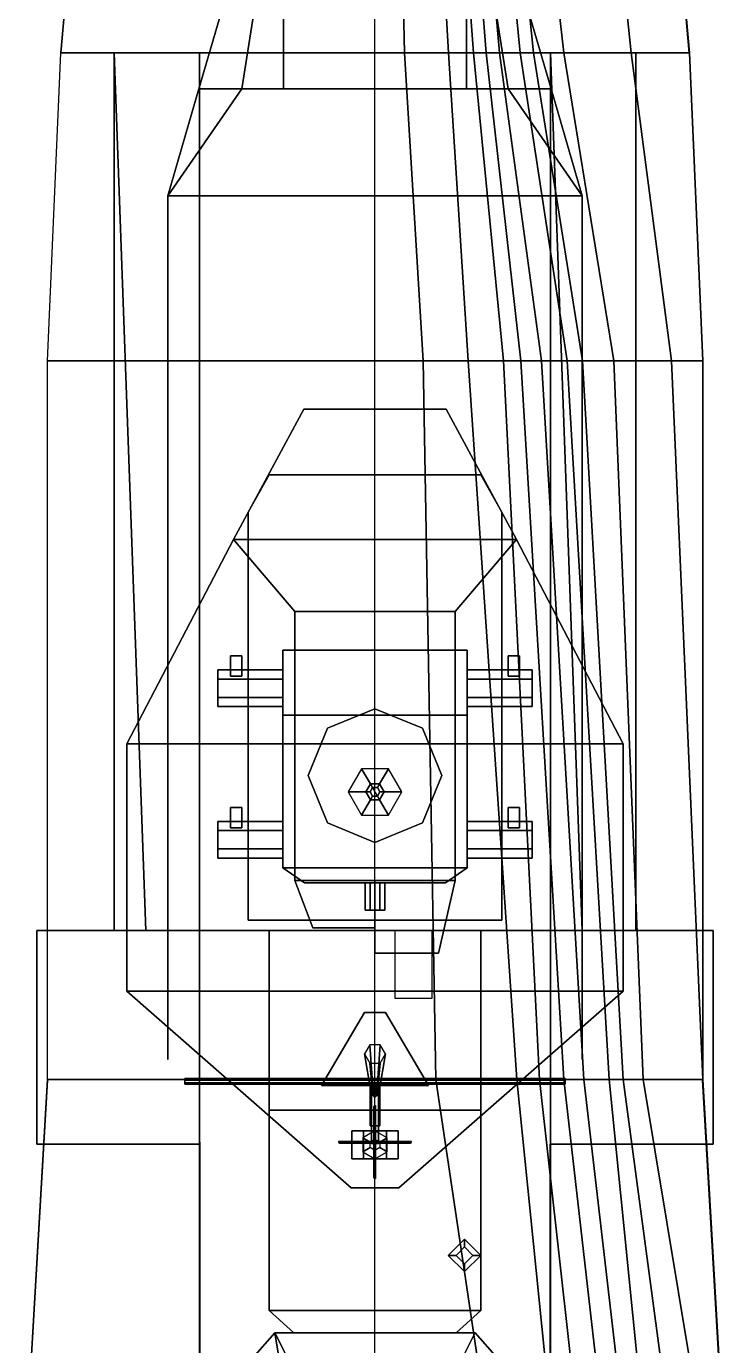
# Model space of a CAD drawing. Extents: x -5.3 to 5.3, y -4.4 to 56.6.
# Drawn here: x -4.95 to 4.95, y 16.8 to 35.52 of the extents above; entities that cross this region are included whole.
import ezdxf

# ---------------------------------------------------------------- set-up
doc = ezdxf.new("R2010")
doc.units = 0
doc.layers.add('H1_1', color=7, linetype='CONTINUOUS')

msp = doc.modelspace()

# ---------------------------------------------------------------- linework, layer by layer
at = {"layer": 'H1_1'}
for points in [[(-3.703, 43.708, 5.132), (-4.463, 35.148, 5.066), (4.463, 35.148, 5.066), (3.703, 43.708, 5.132)], [(-3.7, 43.71, 5.13), (-3.7, 43.71, 6.18), (-4.46, 35.15, 6.16), (-4.46, 35.15, 5.06)], [(-4.46, 35.15, 5.06), (-4.46, 35.15, 6.16), (-3.7, 43.71, 6.18), (-3.7, 43.71, 5.13)], [(0.228, 43.708, -3.566), (0.418, 35.148, -3.566), (0, 35.148, -3.68), (0, 43.708, -3.68)], [(0.551, 43.708, -3.006), (1.045, 35.148, -3.006), (0.418, 35.148, -3.566), (0.228, 43.708, -3.566)], [(0.76, 43.708, -2.578), (1.396, 35.148, -2.578), (1.045, 35.148, -3.006), (0.551, 43.708, -3.006)], [(0.902, 43.708, -2.322), (1.576, 35.148, -2.322), (1.396, 35.148, -2.578), (0.76, 43.708, -2.578)], [(1.016, 43.708, -2.018), (1.766, 35.148, -2.018), (1.576, 35.148, -2.322), (0.902, 43.708, -2.322)], [(1.225, 43.708, -1.505), (2.061, 35.148, -1.505), (1.766, 35.148, -2.018), (1.016, 43.708, -2.018)], [(1.377, 43.708, -1.164), (2.25, 35.148, -1.164), (2.061, 35.148, -1.505), (1.225, 43.708, -1.505)], [(1.709, 43.708, -0.167), (2.678, 35.148, -0.167), (2.25, 35.148, -1.164), (1.377, 43.708, -1.164)], [(3.637, 35.148, 2.768), (2.678, 35.148, -0.167), (1.709, 43.708, -0.167), (2.744, 43.708, 2.768)], [(4.463, 35.148, 5.066), (3.637, 35.148, 2.768), (2.744, 43.708, 2.768), (3.703, 43.708, 5.132)], [(3.7, 43.71, 5.13), (3.7, 43.71, 6.18), (4.46, 35.15, 6.16), (4.46, 35.15, 5.06)], [(4.46, 35.15, 5.06), (4.46, 35.15, 6.16), (3.7, 43.71, 6.18), (3.7, 43.71, 5.13)], [(-2.5, 34.64, 8.01), (-2.13, 35.9, 8.34), (-1.69, 35.9, 8.02), (-1.89, 34.64, 7.3)], [(-1.89, 34.64, 7.3), (-1.69, 35.9, 8.02), (-2.13, 35.9, 8.34), (-2.5, 34.64, 8.01)], [(-1.89, 34.64, 7.3), (-1.69, 35.9, 8.02), (1.69, 35.9, 8.02), (1.89, 34.64, 7.3)], [(1.89, 34.64, 7.3), (1.69, 35.9, 8.02), (-1.69, 35.9, 8.02), (-1.89, 34.64, 7.3)], [(-1.3, 35.9, 8.02), (-1.3, 35.9, 7.57), (-1.3, 35.04, 6.67), (-1.3, 34.64, 7.3)], [(-1.3, 34.64, 7.3), (-1.3, 35.04, 6.67), (-1.3, 35.9, 7.57), (-1.3, 35.9, 8.02)], [(1.3, 35.9, 8.02), (1.3, 35.9, 7.57), (1.3, 35.04, 6.67), (1.3, 34.64, 7.3)], [(1.3, 34.64, 7.3), (1.3, 35.04, 6.67), (1.3, 35.9, 7.57), (1.3, 35.9, 8.02)], [(1.89, 34.64, 7.3), (1.69, 35.9, 8.02), (2.13, 35.9, 8.34), (2.5, 34.64, 8.01)], [(2.5, 34.64, 8.01), (2.13, 35.9, 8.34), (1.69, 35.9, 8.02), (1.89, 34.64, 7.3)], [(-4.463, 35.148, 5.066), (-4.653, 30.78, 4.306), (4.653, 30.78, 4.306), (4.463, 35.148, 5.066)], [(-2.49, 22.69, 5.06), (-2.49, 35.15, 5.06), (-3.7, 35.15, 5.06), (-3.25, 22.69, 5.06)], [(-3.25, 22.69, 5.06), (-3.7, 35.15, 5.06), (-2.49, 35.15, 5.06), (-2.49, 22.69, 5.06)], [(-3.7, 22.69, 5.06), (-3.7, 22.69, 6.06), (-3.7, 35.15, 6.18), (-3.7, 35.15, 5.06)], [(-3.7, 35.15, 5.06), (-3.7, 35.15, 6.18), (-3.7, 22.69, 6.06), (-3.7, 22.69, 5.06)], [(-2.49, 35.15, 2.77), (-2.49, -0.22, 2.74), (-2.49, -0.22, 5.06), (-2.49, 35.15, 5.06)], [(-2.49, 35.15, 5.06), (-2.49, -0.22, 5.06), (2.49, -0.22, 5.06), (2.49, 35.15, 5.06)], [(-1.3, 34.64, 5.06), (-1.3, 34.8, 5.06), (-1.3, 35.04, 6.67), (-1.3, 34.64, 7.3)], [(-1.3, 34.64, 7.3), (-1.3, 35.04, 6.67), (-1.3, 34.8, 5.06), (-1.3, 34.64, 5.06)], [(0.418, 35.148, -3.566), (0.684, 30.78, -3.424), (0, 30.78, -3.68), (0, 35.148, -3.68)], [(1.045, 35.148, -3.006), (1.32, 30.78, -3.006), (0.684, 30.78, -3.424), (0.418, 35.148, -3.566)], [(1.396, 35.148, -2.578), (1.823, 30.78, -2.578), (1.32, 30.78, -3.006), (1.045, 35.148, -3.006)], [(1.3, 34.64, 5.06), (1.3, 34.8, 5.06), (1.3, 35.04, 6.67), (1.3, 34.64, 7.3)], [(1.3, 34.64, 7.3), (1.3, 35.04, 6.67), (1.3, 34.8, 5.06), (1.3, 34.64, 5.06)], [(1.576, 35.148, -2.322), (2.07, 30.78, -2.322), (1.823, 30.78, -2.578), (1.396, 35.148, -2.578)], [(1.766, 35.148, -2.018), (2.364, 30.78, -2.018), (2.07, 30.78, -2.322), (1.576, 35.148, -2.322)], [(2.061, 35.148, -1.505), (2.725, 30.78, -1.505), (2.364, 30.78, -2.018), (1.766, 35.148, -2.018)], [(2.25, 35.148, -1.164), (2.944, 30.78, -1.164), (2.725, 30.78, -1.505), (2.061, 35.148, -1.505)], [(2.678, 35.148, -0.167), (3.39, 30.78, -0.167), (2.944, 30.78, -1.164), (2.25, 35.148, -1.164)], [(2.49, -0.22, 5.06), (2.49, -0.22, 2.74), (2.49, 35.15, 2.77), (2.49, 35.15, 5.06)], [(2.94, 22.69, 5.06), (2.49, 35.15, 5.06), (3.7, 35.15, 5.06), (3.7, 22.69, 5.06)], [(3.7, 22.69, 5.06), (3.7, 35.15, 5.06), (2.49, 35.15, 5.06), (2.94, 22.69, 5.06)], [(4.207, 30.78, 2.768), (3.39, 30.78, -0.167), (2.678, 35.148, -0.167), (3.637, 35.148, 2.768)], [(4.653, 30.78, 4.306), (4.207, 30.78, 2.768), (3.637, 35.148, 2.768), (4.463, 35.148, 5.066)], [(3.7, 22.69, 5.06), (3.7, 22.69, 6.06), (3.7, 35.15, 6.18), (3.7, 35.15, 5.06)], [(3.7, 35.15, 5.06), (3.7, 35.15, 6.18), (3.7, 22.69, 6.06), (3.7, 22.69, 5.06)], [(-1.89, 34.64, 7.3), (-1.89, 34.64, 5.06), (-2.94, 33.12, 5.06), (-2.94, 33.12, 7.3)], [(2.94, 33.12, 7.3), (1.89, 34.64, 7.3), (-1.89, 34.64, 7.3), (-2.94, 33.12, 7.3)], [(-2.94, 33.12, 7.3), (-2.5, 34.64, 8.01), (-1.89, 34.64, 7.3), (-2.94, 33.12, 7.3)], [(-2.94, 33.12, 7.3), (-1.89, 34.64, 7.3), (-2.5, 34.64, 8.01), (-2.94, 33.12, 7.3)], [(-1.89, 34.64, 7.3), (-1.89, 34.64, 8.33), (-2.94, 33.12, 8.3), (-2.94, 33.12, 7.3)], [(-2.94, 33.12, 7.3), (-2.94, 33.12, 8.3), (-1.89, 34.64, 8.33), (-1.89, 34.64, 7.3)], [(1.89, 34.64, 7.3), (1.89, 34.64, 5.06), (-1.89, 34.64, 5.06), (-1.89, 34.64, 7.3)], [(2.94, 33.12, 5.06), (1.89, 34.64, 5.06), (1.89, 34.64, 7.3), (2.94, 33.12, 7.3)], [(2.94, 33.12, 7.3), (1.89, 34.64, 7.3), (2.5, 34.64, 8.01), (2.94, 33.12, 7.3)], [(2.94, 33.12, 7.3), (2.5, 34.64, 8.01), (1.89, 34.64, 7.3), (2.94, 33.12, 7.3)], [(2.94, 33.12, 7.3), (2.94, 33.12, 8.3), (1.89, 34.64, 8.33), (1.89, 34.64, 7.3)], [(1.89, 34.64, 7.3), (1.89, 34.64, 8.33), (2.94, 33.12, 8.3), (2.94, 33.12, 7.3)], [(-2.94, 33.12, 7.3), (-2.94, 33.12, 5.06), (-2.94, 22.69, 5.06), (-2.94, 22.69, 7.3)], [(2.94, 22.69, 7.3), (2.94, 33.12, 7.3), (-2.94, 33.12, 7.3), (-2.94, 22.69, 7.3)], [(-2.94, 33.12, 7.3), (-2.94, 33.12, 8.3), (-2.94, 20.86, 8.2), (-2.94, 20.86, 7.3)], [(-2.94, 20.86, 7.3), (-2.94, 20.86, 8.2), (-2.94, 33.12, 8.3), (-2.94, 33.12, 7.3)], [(2.94, 22.69, 5.06), (2.94, 33.12, 5.06), (2.94, 33.12, 7.3), (2.94, 22.69, 7.3)], [(2.94, 20.86, 7.3), (2.94, 20.86, 8.2), (2.94, 33.12, 8.3), (2.94, 33.12, 7.3)], [(2.94, 33.12, 7.3), (2.94, 33.12, 8.3), (2.94, 20.86, 8.2), (2.94, 20.86, 7.3)], [(-4.653, 30.78, 4.306), (-4.653, 20.575, 2.768), (4.653, 20.575, 2.768), (4.653, 30.78, 4.306)], [(0.684, 30.78, -3.424), (0.864, 20.575, -3.424), (0, 20.575, -3.68), (0, 30.78, -3.68)], [(1.32, 30.78, -3.006), (2.013, 20.575, -2.816), (0.864, 20.575, -3.424), (0.684, 30.78, -3.424)], [(1.823, 30.78, -2.578), (2.336, 20.575, -2.578), (2.013, 20.575, -2.816), (1.32, 30.78, -3.006)], [(2.07, 30.78, -2.322), (2.678, 20.575, -2.322), (2.336, 20.575, -2.578), (1.823, 30.78, -2.578)], [(2.364, 30.78, -2.018), (2.963, 20.575, -2.018), (2.678, 20.575, -2.322), (2.07, 30.78, -2.322)], [(2.725, 30.78, -1.505), (3.323, 20.575, -1.505), (2.963, 20.575, -2.018), (2.364, 30.78, -2.018)], [(2.944, 30.78, -1.164), (3.523, 20.575, -1.164), (3.323, 20.575, -1.505), (2.725, 30.78, -1.505)], [(3.39, 30.78, -0.167), (3.808, 20.575, -0.508), (3.523, 20.575, -1.164), (2.944, 30.78, -1.164)], [(4.653, 20.575, 2.768), (3.808, 20.575, -0.508), (3.39, 30.78, -0.167), (4.207, 30.78, 2.768)], [(4.653, 20.575, 2.768), (4.653, 20.575, 2.768), (4.207, 30.78, 2.768), (4.653, 30.78, 4.306)], [(2.01, 28.24, 11.95), (1.01, 30.09, 11.95), (-1.01, 30.09, 11.95), (-2.01, 28.24, 11.95)], [(-1.01, 30.09, 11.95), (-1.01, 30.09, 9.6), (-2.01, 28.24, 9.6), (-2.01, 28.24, 11.95)], [(-2.01, 28.24, 9.6), (-1.01, 30.09, 9.6), (1.01, 30.09, 9.6), (2.01, 28.24, 9.6)], [(1.01, 30.09, 11.95), (1.01, 30.09, 9.6), (-1.01, 30.09, 9.6), (-1.01, 30.09, 11.95)], [(2.01, 28.24, 9.6), (1.01, 30.09, 9.6), (1.01, 30.09, 11.95), (2.01, 28.24, 11.95)], [(-1.5, 29.16, 9.6), (-1.5, 29.16, 7.3), (-1.8, 28.63, 7.31), (-1.8, 28.63, 9.6)], [(1.5, 29.16, 9.6), (1.5, 29.16, 7.3), (-1.5, 29.16, 7.3), (-1.5, 29.16, 9.6)], [(1.8, 28.63, 7.31), (1.5, 29.16, 7.3), (1.5, 29.16, 9.6), (1.8, 28.63, 9.6)], [(-1.8, 28.63, 9.6), (-1.8, 28.63, 7.31), (-1.8, 22.84, 7.3), (-1.8, 22.84, 9.6)], [(1.8, 22.84, 7.3), (1.8, 28.63, 7.31), (1.8, 28.63, 9.6), (1.8, 22.84, 9.6)], [(-3.52, 25.34, 9.6), (-2.01, 28.24, 9.6), (2.01, 28.24, 9.6), (3.52, 25.34, 9.6)], [(3.52, 25.34, 9.6), (2.01, 28.24, 9.6), (-2.01, 28.24, 9.6), (-3.52, 25.34, 9.6)], [(-2.01, 28.24, 9.6), (-2.01, 28.24, 10.69), (-3.52, 25.34, 10.69), (-3.52, 25.34, 9.6)], [(-3.52, 25.34, 9.6), (-3.52, 25.34, 10.69), (-2.01, 28.24, 10.69), (-2.01, 28.24, 9.6)], [(-2.01, 28.24, 11.95), (-2.01, 28.24, 9.6), (-1.14, 27.22, 9.6), (-1.14, 27.22, 11.95)], [(1.14, 27.22, 11.95), (2.01, 28.24, 11.95), (-2.01, 28.24, 11.95), (-1.14, 27.22, 11.95)], [(1.14, 27.22, 9.6), (2.01, 28.24, 9.6), (2.01, 28.24, 11.95), (1.14, 27.22, 11.95)], [(2.01, 28.24, 9.6), (2.01, 28.24, 10.69), (3.52, 25.34, 10.69), (3.52, 25.34, 9.6)], [(3.52, 25.34, 9.6), (3.52, 25.34, 10.69), (2.01, 28.24, 10.69), (2.01, 28.24, 9.6)], [(-1.14, 27.22, 11.95), (-1.14, 27.22, 9.6), (1.14, 27.22, 9.6), (1.14, 27.22, 11.95)], [(-1.14, 27.22, 11.24), (-1.14, 27.22, 9.6), (-1.14, 23.4, 9.6), (-1.14, 23.4, 11.24)], [(1.14, 23.4, 11.24), (1.14, 27.22, 11.24), (-1.14, 27.22, 11.24), (-1.14, 23.4, 11.24)], [(1.14, 23.4, 9.6), (1.14, 27.22, 9.6), (1.14, 27.22, 11.24), (1.14, 23.4, 11.24)], [(-1.89, 26.3, 12.42), (-1.89, 26.59, 12.42), (-2.05, 26.59, 12.42), (-2.05, 26.3, 12.42)], [(-2.05, 26.59, 12.12), (-2.05, 26.59, 12.42), (-1.89, 26.59, 12.42), (-1.89, 26.59, 12.12)], [(-2.05, 26.3, 12.42), (-2.05, 26.59, 12.42), (-2.05, 26.59, 12.12), (-2.05, 26.3, 12.12)], [(-2.05, 26.3, 12.12), (-2.05, 26.59, 12.12), (-1.89, 26.59, 12.12), (-1.89, 26.3, 12.12)], [(-1.89, 26.59, 12.12), (-1.89, 26.59, 12.42), (-1.89, 26.3, 12.42), (-1.89, 26.3, 12.12)], [(-1.31, 26.67, 12.65), (-1.31, 26.67, 11.44), (-1.31, 25.75, 11.44), (-1.31, 25.75, 13.75)], [(1.31, 25.75, 13.75), (1.31, 26.67, 12.65), (-1.31, 26.67, 12.65), (-1.31, 25.75, 13.75)], [(1.31, 26.67, 12.65), (1.31, 26.67, 11.44), (-1.31, 26.67, 11.44), (-1.31, 26.67, 12.65)], [(-1.31, 25.75, 11.44), (-1.31, 26.67, 11.44), (1.31, 26.67, 11.44), (1.31, 25.75, 11.44)], [(1.31, 25.75, 11.44), (1.31, 26.67, 11.44), (1.31, 26.67, 12.65), (1.31, 25.75, 13.75)], [(1.89, 26.59, 12.42), (1.89, 26.59, 12.12), (1.89, 26.3, 12.12), (1.89, 26.3, 12.42)], [(2.05, 26.3, 12.42), (2.05, 26.59, 12.42), (1.89, 26.59, 12.42), (1.89, 26.3, 12.42)], [(2.05, 26.59, 12.42), (2.05, 26.59, 12.12), (1.89, 26.59, 12.12), (1.89, 26.59, 12.42)], [(1.89, 26.3, 12.12), (1.89, 26.59, 12.12), (2.05, 26.59, 12.12), (2.05, 26.3, 12.12)], [(2.05, 26.3, 12.12), (2.05, 26.59, 12.12), (2.05, 26.59, 12.42), (2.05, 26.3, 12.42)], [(-2.23, 26.39, 12.27), (-2.23, 25.87, 12.27), (-2.23, 26, 12.495), (-2.23, 26.26, 12.495)], [(-2.23, 26.26, 12.045), (-2.23, 26, 12.045), (-2.23, 25.87, 12.27), (-2.23, 26.39, 12.27)], [(-1.31, 26.26, 12.495), (-1.31, 26.39, 12.27), (-2.23, 26.39, 12.27), (-2.23, 26.26, 12.495)], [(-1.31, 26.39, 12.27), (-1.31, 26.26, 12.045), (-2.23, 26.26, 12.045), (-2.23, 26.39, 12.27)], [(-1.31, 26, 12.495), (-1.31, 26.26, 12.495), (-2.23, 26.26, 12.495), (-2.23, 26, 12.495)], [(-1.31, 26.26, 12.045), (-1.31, 26, 12.045), (-2.23, 26, 12.045), (-2.23, 26.26, 12.045)], [(1.31, 26.39, 12.27), (1.31, 26.26, 12.495), (2.23, 26.26, 12.495), (2.23, 26.39, 12.27)], [(1.31, 26.26, 12.045), (1.31, 26.39, 12.27), (2.23, 26.39, 12.27), (2.23, 26.26, 12.045)], [(1.31, 26.26, 12.495), (1.31, 26, 12.495), (2.23, 26, 12.495), (2.23, 26.26, 12.495)], [(1.31, 26, 12.045), (1.31, 26.26, 12.045), (2.23, 26.26, 12.045), (2.23, 26, 12.045)], [(2.23, 26.26, 12.495), (2.23, 26, 12.495), (2.23, 25.87, 12.27), (2.23, 26.39, 12.27)], [(2.23, 26.39, 12.27), (2.23, 25.87, 12.27), (2.23, 26, 12.045), (2.23, 26.26, 12.045)], [(-1.31, 25.87, 12.27), (-1.31, 26, 12.495), (-2.23, 26, 12.495), (-2.23, 25.87, 12.27)], [(-1.31, 26, 12.045), (-1.31, 25.87, 12.27), (-2.23, 25.87, 12.27), (-2.23, 26, 12.045)], [(1.31, 26, 12.495), (1.31, 25.87, 12.27), (2.23, 25.87, 12.27), (2.23, 26, 12.495)], [(1.31, 25.87, 12.27), (1.31, 26, 12.045), (2.23, 26, 12.045), (2.23, 25.87, 12.27)], [(-1.31, 25.75, 13.75), (-1.31, 25.75, 11.44), (-1.31, 23.58, 11.44), (-1.31, 23.58, 13.75)], [(-1.31, 23.58, 11.44), (-1.31, 25.75, 11.44), (1.31, 25.75, 11.44), (1.31, 23.58, 11.44)], [(1.31, 23.58, 13.75), (1.31, 25.75, 13.75), (-1.31, 25.75, 13.75), (-1.31, 23.58, 13.75)], [(0, 25.84, 11.24), (-0.672, 25.562, 11.24), (-0.672, 25.562, 11.44), (0, 25.84, 11.44)], [(0.672, 25.562, 11.24), (0, 25.84, 11.24), (0, 25.84, 11.44), (0.672, 25.562, 11.44)], [(1.31, 23.58, 11.44), (1.31, 25.75, 11.44), (1.31, 25.75, 13.75), (1.31, 23.58, 13.75)], [(-0.672, 25.562, 11.24), (-0.95, 24.89, 11.24), (-0.95, 24.89, 11.44), (-0.672, 25.562, 11.44)], [(0.95, 24.89, 11.24), (0.672, 25.562, 11.24), (0.672, 25.562, 11.44), (0.95, 24.89, 11.44)], [(-3.52, 21.83, 9.6), (-3.52, 25.34, 9.6), (3.52, 25.34, 9.6), (3.52, 21.83, 9.6)], [(3.52, 21.83, 9.6), (3.52, 25.34, 9.6), (-3.52, 25.34, 9.6), (-3.52, 21.83, 9.6)], [(-3.52, 21.83, 9.6), (-3.52, 21.83, 10.69), (-3.52, 25.34, 10.69), (-3.52, 25.34, 9.6)], [(-3.52, 25.34, 9.6), (-3.52, 25.34, 10.69), (-3.52, 21.83, 10.69), (-3.52, 21.83, 9.6)], [(3.52, 25.34, 9.6), (3.52, 25.34, 10.69), (3.52, 21.83, 10.69), (3.52, 21.83, 9.6)], [(3.52, 21.83, 9.6), (3.52, 21.83, 10.69), (3.52, 25.34, 10.69), (3.52, 25.34, 9.6)], [(-0.19, 24.989, 13.75), (-0.38, 24.66, 13.75), (-0.13, 24.66, 13.87), (-0.065, 24.773, 13.87)], [(0.19, 24.989, 13.75), (-0.19, 24.989, 13.75), (-0.065, 24.773, 13.87), (0.065, 24.773, 13.87)], [(0.38, 24.66, 13.75), (0.19, 24.989, 13.75), (0.065, 24.773, 13.87), (0.13, 24.66, 13.87)], [(-0.95, 24.89, 11.24), (-0.672, 24.218, 11.24), (-0.672, 24.218, 11.44), (-0.95, 24.89, 11.44)], [(-0.065, 24.773, 13.87), (-0.13, 24.66, 13.87), (-0.13, 24.66, 14.19), (-0.065, 24.773, 14.19)], [(-0.065, 24.773, 14.19), (-0.13, 24.66, 14.19), (-0.07, 24.66, 14.29), (-0.035, 24.721, 14.29)], [(0.035, 24.599, 14.29), (-0.035, 24.721, 14.29), (-0.07, 24.66, 14.29), (-0.035, 24.599, 14.29)], [(0.065, 24.773, 13.87), (-0.065, 24.773, 13.87), (-0.065, 24.773, 14.19), (0.065, 24.773, 14.19)], [(0.065, 24.773, 14.19), (-0.065, 24.773, 14.19), (-0.035, 24.721, 14.29), (0.035, 24.721, 14.29)], [(0.07, 24.66, 14.29), (0.035, 24.721, 14.29), (-0.035, 24.721, 14.29), (0.035, 24.599, 14.29)], [(0.13, 24.66, 14.19), (0.065, 24.773, 14.19), (0.035, 24.721, 14.29), (0.07, 24.66, 14.29)], [(0.13, 24.66, 13.87), (0.065, 24.773, 13.87), (0.065, 24.773, 14.19), (0.13, 24.66, 14.19)], [(0.672, 24.218, 11.24), (0.95, 24.89, 11.24), (0.95, 24.89, 11.44), (0.672, 24.218, 11.44)], [(-0.38, 24.66, 13.75), (-0.19, 24.331, 13.75), (-0.065, 24.547, 13.87), (-0.13, 24.66, 13.87)], [(-0.19, 24.331, 13.75), (0.19, 24.331, 13.75), (0.065, 24.547, 13.87), (-0.065, 24.547, 13.87)], [(-0.13, 24.66, 13.87), (-0.065, 24.547, 13.87), (-0.065, 24.547, 14.19), (-0.13, 24.66, 14.19)], [(-0.13, 24.66, 14.19), (-0.065, 24.547, 14.19), (-0.035, 24.599, 14.29), (-0.07, 24.66, 14.29)], [(-0.065, 24.547, 14.19), (0.065, 24.547, 14.19), (0.035, 24.599, 14.29), (-0.035, 24.599, 14.29)], [(-0.065, 24.547, 13.87), (0.065, 24.547, 13.87), (0.065, 24.547, 14.19), (-0.065, 24.547, 14.19)], [(0.065, 24.547, 14.19), (0.13, 24.66, 14.19), (0.07, 24.66, 14.29), (0.035, 24.599, 14.29)], [(0.065, 24.547, 13.87), (0.13, 24.66, 13.87), (0.13, 24.66, 14.19), (0.065, 24.547, 14.19)], [(0.19, 24.331, 13.75), (0.38, 24.66, 13.75), (0.13, 24.66, 13.87), (0.065, 24.547, 13.87)], [(-2.05, 24.15, 12.95), (-2.05, 24.44, 12.95), (-1.89, 24.44, 12.95), (-1.89, 24.15, 12.95)], [(-2.05, 24.15, 13.25), (-2.05, 24.44, 13.25), (-2.05, 24.44, 12.95), (-2.05, 24.15, 12.95)], [(-2.05, 24.44, 12.95), (-2.05, 24.44, 13.25), (-1.89, 24.44, 13.25), (-1.89, 24.44, 12.95)], [(-1.89, 24.15, 13.25), (-1.89, 24.44, 13.25), (-2.05, 24.44, 13.25), (-2.05, 24.15, 13.25)], [(-1.89, 24.44, 12.95), (-1.89, 24.44, 13.25), (-1.89, 24.15, 13.25), (-1.89, 24.15, 12.95)], [(1.89, 24.15, 12.95), (1.89, 24.44, 12.95), (2.05, 24.44, 12.95), (2.05, 24.15, 12.95)], [(1.89, 24.44, 13.25), (1.89, 24.44, 12.95), (1.89, 24.15, 12.95), (1.89, 24.15, 13.25)], [(2.05, 24.44, 13.25), (2.05, 24.44, 12.95), (1.89, 24.44, 12.95), (1.89, 24.44, 13.25)], [(2.05, 24.15, 13.25), (2.05, 24.44, 13.25), (1.89, 24.44, 13.25), (1.89, 24.15, 13.25)], [(2.05, 24.15, 12.95), (2.05, 24.44, 12.95), (2.05, 24.44, 13.25), (2.05, 24.15, 13.25)], [(-1.31, 24.24, 13.1), (-1.31, 24.11, 12.875), (-2.23, 24.11, 12.875), (-2.23, 24.24, 13.1)], [(-1.31, 24.11, 13.325), (-1.31, 24.24, 13.1), (-2.23, 24.24, 13.1), (-2.23, 24.11, 13.325)], [(-2.23, 24.11, 12.875), (-2.23, 23.85, 12.875), (-2.23, 23.72, 13.1), (-2.23, 24.24, 13.1)], [(-2.23, 24.24, 13.1), (-2.23, 23.72, 13.1), (-2.23, 23.85, 13.325), (-2.23, 24.11, 13.325)], [(-0.672, 24.218, 11.24), (0, 23.94, 11.24), (0, 23.94, 11.44), (-0.672, 24.218, 11.44)], [(0, 23.94, 11.24), (0.672, 24.218, 11.24), (0.672, 24.218, 11.44), (0, 23.94, 11.44)], [(1.31, 24.11, 12.875), (1.31, 24.24, 13.1), (2.23, 24.24, 13.1), (2.23, 24.11, 12.875)], [(1.31, 24.24, 13.1), (1.31, 24.11, 13.325), (2.23, 24.11, 13.325), (2.23, 24.24, 13.1)], [(2.23, 24.24, 13.1), (2.23, 23.72, 13.1), (2.23, 23.85, 12.875), (2.23, 24.11, 12.875)], [(2.23, 24.11, 13.325), (2.23, 23.85, 13.325), (2.23, 23.72, 13.1), (2.23, 24.24, 13.1)], [(-1.31, 24.11, 12.875), (-1.31, 23.85, 12.875), (-2.23, 23.85, 12.875), (-2.23, 24.11, 12.875)], [(-1.31, 23.85, 13.325), (-1.31, 24.11, 13.325), (-2.23, 24.11, 13.325), (-2.23, 23.85, 13.325)], [(1.31, 23.85, 12.875), (1.31, 24.11, 12.875), (2.23, 24.11, 12.875), (2.23, 23.85, 12.875)], [(1.31, 24.11, 13.325), (1.31, 23.85, 13.325), (2.23, 23.85, 13.325), (2.23, 24.11, 13.325)], [(-1.31, 23.85, 12.875), (-1.31, 23.72, 13.1), (-2.23, 23.72, 13.1), (-2.23, 23.85, 12.875)], [(-1.31, 23.72, 13.1), (-1.31, 23.85, 13.325), (-2.23, 23.85, 13.325), (-2.23, 23.72, 13.1)], [(1.31, 23.72, 13.1), (1.31, 23.85, 12.875), (2.23, 23.85, 12.875), (2.23, 23.72, 13.1)], [(1.31, 23.85, 13.325), (1.31, 23.72, 13.1), (2.23, 23.72, 13.1), (2.23, 23.85, 13.325)], [(1, 23.37, 13.75), (1.31, 23.58, 13.75), (-1.31, 23.58, 13.75), (-1, 23.37, 13.75)], [(-1.31, 23.58, 13.75), (-1.31, 23.58, 11.44), (-1, 23.37, 11.44), (-1, 23.37, 13.75)], [(-1, 23.37, 11.44), (-1.31, 23.58, 11.44), (1.31, 23.58, 11.44), (1, 23.37, 11.44)], [(1, 23.37, 11.44), (1.31, 23.58, 11.44), (1.31, 23.58, 13.75), (1, 23.37, 13.75)], [(0, 23.4, 11.24), (-1.14, 23.4, 11.24), (-0.88, 22.73, 11.24), (0, 22.73, 11.24)], [(-0.88, 22.73, 11.24), (-1.14, 23.4, 11.24), (-1.14, 23.4, 9.6), (-0.88, 22.73, 9.6)], [(-1, 23.37, 13.75), (-1, 23.37, 11.44), (1, 23.37, 11.44), (1, 23.37, 13.75)], [(-0.14, 22.98, 12.69), (-0.07, 22.98, 12.811), (-0.07, 23.37, 12.811), (-0.14, 23.37, 12.69)], [(-0.07, 22.98, 12.569), (-0.14, 22.98, 12.69), (-0.14, 23.37, 12.69), (-0.07, 23.37, 12.569)], [(-0.07, 22.98, 12.811), (0.07, 22.98, 12.811), (0.07, 23.37, 12.811), (-0.07, 23.37, 12.811)], [(0.07, 22.98, 12.569), (-0.07, 22.98, 12.569), (-0.07, 23.37, 12.569), (0.07, 23.37, 12.569)], [(1.14, 23.4, 11.24), (0, 23.4, 11.24), (0, 22.37, 11.24), (0.9, 22.37, 11.24)], [(0.07, 22.98, 12.811), (0.14, 22.98, 12.69), (0.14, 23.37, 12.69), (0.07, 23.37, 12.811)], [(0.14, 22.98, 12.69), (0.07, 22.98, 12.569), (0.07, 23.37, 12.569), (0.14, 23.37, 12.69)], [(0.9, 22.37, 9.6), (1.14, 23.4, 9.6), (1.14, 23.4, 11.24), (0.9, 22.37, 11.24)], [(-0.14, 22.98, 12.69), (0.14, 22.98, 12.69), (0.07, 22.98, 12.811), (-0.07, 22.98, 12.811)], [(-0.07, 22.98, 12.569), (0.07, 22.98, 12.569), (0.14, 22.98, 12.69), (-0.14, 22.98, 12.69)], [(-4.8, 19.66, 5.06), (-4.8, 22.69, 5.06), (-2.49, 22.69, 5.06), (-2.49, 19.66, 5.06)], [(-2.49, 19.66, 5.06), (-2.49, 22.69, 5.06), (-4.8, 22.69, 5.06), (-4.8, 19.66, 5.06)], [(-4.8, 22.69, 5.06), (-4.8, 22.69, 6.06), (-3.7, 22.69, 6.06), (-3.7, 22.69, 5.06)], [(-3.7, 22.69, 5.06), (-3.7, 22.69, 6.06), (-4.8, 22.69, 6.06), (-4.8, 22.69, 5.06)], [(-4.8, 22.69, 5.06), (-4.8, 22.69, 6.06), (-4.8, 19.66, 6.06), (-4.8, 19.66, 5.06)], [(-4.8, 19.66, 5.06), (-4.8, 19.66, 6.06), (-4.8, 22.69, 6.06), (-4.8, 22.69, 5.06)], [(-2.94, 22.69, 7.3), (-2.94, 22.69, 5.06), (2.94, 22.69, 5.06), (2.94, 22.69, 7.3)], [(-1.8, 22.84, 9.6), (-1.8, 22.84, 7.3), (1.8, 22.84, 7.3), (1.8, 22.84, 9.6)], [(1.5, 20.14, 7.3), (1.5, 22.69, 7.3), (-1.5, 22.69, 7.3), (-1.5, 20.14, 7.3)], [(-1.5, 20.14, 7.3), (-1.5, 22.69, 7.3), (1.5, 22.69, 7.3), (1.5, 20.14, 7.3)], [(0, 22.73, 11.24), (-0.88, 22.73, 11.24), (-0.88, 22.73, 9.6), (0, 22.73, 9.6)], [(0, 22.37, 11.24), (0, 22.73, 11.24), (0, 22.73, 9.6), (0, 22.37, 9.6)], [(0.28, 22.69, 7.3), (0.28, 21.73, 5.06), (0.81, 21.73, 5.06), (0.81, 22.69, 7.3)], [(4.8, 19.66, 5.06), (4.8, 22.69, 5.06), (2.49, 22.69, 5.06), (2.49, 19.66, 5.06)], [(2.49, 19.66, 5.06), (2.49, 22.69, 5.06), (4.8, 22.69, 5.06), (4.8, 19.66, 5.06)], [(4.8, 22.69, 5.06), (4.8, 22.69, 6.06), (3.7, 22.69, 6.06), (3.7, 22.69, 5.06)], [(3.7, 22.69, 5.06), (3.7, 22.69, 6.06), (4.8, 22.69, 6.06), (4.8, 22.69, 5.06)], [(4.8, 22.69, 5.06), (4.8, 22.69, 6.06), (4.8, 19.66, 6.06), (4.8, 19.66, 5.06)], [(4.8, 19.66, 5.06), (4.8, 19.66, 6.06), (4.8, 22.69, 6.06), (4.8, 22.69, 5.06)], [(0.9, 22.37, 11.24), (0, 22.37, 11.24), (0, 22.37, 9.6), (0.9, 22.37, 9.6)], [(0.34, 19.04, 9.6), (3.52, 21.83, 9.6), (-3.52, 21.83, 9.6), (-0.34, 19.04, 9.6)], [(-0.34, 19.04, 9.6), (-3.52, 21.83, 9.6), (3.52, 21.83, 9.6), (0.34, 19.04, 9.6)], [(-0.34, 19.04, 9.6), (-0.34, 19.04, 10.69), (-3.52, 21.83, 10.69), (-3.52, 21.83, 9.6)], [(-3.52, 21.83, 9.6), (-3.52, 21.83, 10.69), (-0.34, 19.04, 10.69), (-0.34, 19.04, 9.6)], [(0.34, 19.04, 9.6), (0.34, 19.04, 10.69), (3.52, 21.83, 10.69), (3.52, 21.83, 9.6)], [(3.52, 21.83, 9.6), (3.52, 21.83, 10.69), (0.34, 19.04, 10.69), (0.34, 19.04, 9.6)], [(-0.76, 20.49, 17.78), (-0.15, 21.53, 17.78), (0.15, 21.53, 17.78), (0.76, 20.49, 17.78)], [(0.76, 20.49, 17.78), (0.15, 21.53, 17.78), (-0.15, 21.53, 17.78), (-0.76, 20.49, 17.78)], [(-0.15, 21.53, 17.78), (-0.15, 21.53, 18.72), (-0.76, 20.49, 18.72), (-0.76, 20.49, 17.78)], [(-0.76, 20.49, 17.78), (-0.76, 20.49, 18.72), (-0.15, 21.53, 18.72), (-0.15, 21.53, 17.78)], [(0.15, 21.53, 17.78), (0.15, 21.53, 18.72), (-0.15, 21.53, 18.72), (-0.15, 21.53, 17.78)], [(-0.15, 21.53, 17.78), (-0.15, 21.53, 18.72), (0.15, 21.53, 18.72), (0.15, 21.53, 17.78)], [(0.76, 20.49, 17.78), (0.76, 20.49, 18.72), (0.15, 21.53, 18.72), (0.15, 21.53, 17.78)], [(0.15, 21.53, 17.78), (0.15, 21.53, 18.72), (0.76, 20.49, 18.72), (0.76, 20.49, 17.78)], [(-0.075, 21.07, 5.06), (-0.15, 20.94, 5.06), (-0.06, 20.41, 21.61), (-0.03, 20.46, 21.61)], [(0.075, 21.07, 5.06), (-0.075, 21.07, 5.06), (-0.03, 20.46, 21.61), (0.03, 20.46, 21.61)], [(0.15, 20.94, 5.06), (0.075, 21.07, 5.06), (0.03, 20.46, 21.61), (0.06, 20.41, 21.61)], [(-1.5, 20.86, 7.3), (-1.5, 20.86, 8.2), (-1.503, 17.3, 8.2), (-1.503, 17.3, 7.3)], [(-1.503, 17.3, 7.3), (-1.503, 17.3, 8.2), (-1.5, 20.86, 8.2), (-1.5, 20.86, 7.3)], [(-0.15, 20.94, 5.06), (-0.075, 20.81, 5.06), (-0.03, 20.36, 21.61), (-0.06, 20.41, 21.61)], [(-0.075, 20.81, 5.06), (0.075, 20.81, 5.06), (0.03, 20.36, 21.61), (-0.03, 20.36, 21.61)], [(0.075, 20.81, 5.06), (0.15, 20.94, 5.06), (0.06, 20.41, 21.61), (0.03, 20.36, 21.61)], [(1.503, 17.3, 7.3), (1.503, 17.3, 8.2), (1.5, 20.86, 8.2), (1.5, 20.86, 7.3)], [(1.5, 20.86, 7.3), (1.5, 20.86, 8.2), (1.503, 17.3, 8.2), (1.503, 17.3, 7.3)], [(-4.653, 20.575, 2.768), (-4.947, 15.529, 2.768), (4.947, 15.529, 2.768), (4.653, 20.575, 2.768)], [(-4.65, 20.57, 2.84), (-4.65, 20.57, 3.94), (-4.94, 15.53, 3.94), (-4.94, 15.53, 2.84)], [(-4.94, 15.53, 2.84), (-4.94, 15.53, 3.94), (-4.65, 20.57, 3.94), (-4.65, 20.57, 2.84)], [(2.7, 20.57, 17.415), (2.7, 20.59, 17.38), (-2.7, 20.59, 17.38), (-2.7, 20.57, 17.415)], [(2.7, 20.59, 17.38), (2.7, 20.57, 17.345), (-2.7, 20.57, 17.345), (-2.7, 20.59, 17.38)], [(-2.7, 20.53, 17.415), (-2.7, 20.57, 17.415), (-2.7, 20.59, 17.38), (-2.7, 20.51, 17.38)], [(-2.7, 20.51, 17.38), (-2.7, 20.59, 17.38), (-2.7, 20.57, 17.345), (-2.7, 20.53, 17.345)], [(2.7, 20.53, 17.415), (2.7, 20.57, 17.415), (-2.7, 20.57, 17.415), (-2.7, 20.53, 17.415)], [(2.7, 20.57, 17.345), (2.7, 20.53, 17.345), (-2.7, 20.53, 17.345), (-2.7, 20.57, 17.345)], [(2.7, 20.51, 17.38), (2.7, 20.53, 17.415), (-2.7, 20.53, 17.415), (-2.7, 20.51, 17.38)], [(2.7, 20.53, 17.345), (2.7, 20.51, 17.38), (-2.7, 20.51, 17.38), (-2.7, 20.53, 17.345)], [(0.76, 20.49, 17.78), (0.76, 20.49, 18.72), (-0.76, 20.49, 18.72), (-0.76, 20.49, 17.78)], [(-0.76, 20.49, 17.78), (-0.76, 20.49, 18.72), (0.76, 20.49, 18.72), (0.76, 20.49, 17.78)], [(-0.07, 19.92, 21.75), (-0.07, 20.47, 21.75), (0.07, 20.47, 21.75), (0.07, 19.92, 21.75)], [(0.07, 19.92, 21.75), (0.07, 20.47, 21.75), (-0.07, 20.47, 21.75), (-0.07, 19.92, 21.75)], [(-0.07, 19.92, 22.4), (-0.07, 20.44, 22.4), (0.07, 20.44, 22.4), (0.07, 19.92, 22.4)], [(0.07, 19.92, 22.4), (0.07, 20.44, 22.4), (-0.07, 20.44, 22.4), (-0.07, 19.92, 22.4)], [(0.07, 19.92, 22.94), (0.07, 20.42, 22.94), (-0.07, 20.42, 22.94), (-0.07, 19.92, 22.94)], [(-0.07, 19.92, 22.94), (-0.07, 20.42, 22.94), (0.07, 20.42, 22.94), (0.07, 19.92, 22.94)], [(0.06, 20.41, 21.61), (0.03, 20.46, 21.61), (-0.03, 20.46, 21.61), (-0.06, 20.41, 21.61)], [(0.05, 19.67, 17.78), (0.05, 20.49, 17.78), (-0.05, 20.49, 17.78), (-0.05, 19.67, 17.78)], [(-0.05, 19.67, 17.78), (-0.05, 20.49, 17.78), (0.05, 20.49, 17.78), (0.05, 19.67, 17.78)], [(0, 20.45, 21.61), (-0.04, 20.41, 21.61), (-0.04, 20.36, 23.2), (0, 20.4, 23.2)], [(0.864, 20.575, -3.424), (1.614, 15.529, -3.243), (0, 15.529, -3.68), (0, 20.575, -3.68)], [(0.04, 20.41, 21.61), (0, 20.45, 21.61), (0, 20.4, 23.2), (0.04, 20.36, 23.2)], [(2.013, 20.575, -2.816), (2.526, 15.529, -2.816), (1.614, 15.529, -3.243), (0.864, 20.575, -3.424)], [(2.336, 20.575, -2.578), (2.896, 15.529, -2.578), (2.526, 15.529, -2.816), (2.013, 20.575, -2.816)], [(2.678, 20.575, -2.322), (3.257, 15.529, -2.322), (2.896, 15.529, -2.578), (2.336, 20.575, -2.578)], [(2.963, 20.575, -2.018), (3.551, 15.529, -2.018), (3.257, 15.529, -2.322), (2.678, 20.575, -2.322)], [(2.7, 20.51, 17.38), (2.7, 20.59, 17.38), (2.7, 20.57, 17.415), (2.7, 20.53, 17.415)], [(2.7, 20.53, 17.345), (2.7, 20.57, 17.345), (2.7, 20.59, 17.38), (2.7, 20.51, 17.38)], [(3.323, 20.575, -1.505), (3.827, 15.529, -1.619), (3.551, 15.529, -2.018), (2.963, 20.575, -2.018)], [(3.523, 20.575, -1.164), (4.197, 15.529, -0.793), (3.827, 15.529, -1.619), (3.323, 20.575, -1.505)], [(3.808, 20.575, -0.508), (4.643, 15.529, 0.726), (4.197, 15.529, -0.793), (3.523, 20.575, -1.164)], [(4.947, 15.529, 2.768), (4.643, 15.529, 0.726), (3.808, 20.575, -0.508), (4.653, 20.575, 2.768)], [(4.65, 20.57, 2.84), (4.65, 20.57, 3.94), (4.94, 15.53, 3.94), (4.94, 15.53, 2.84)], [(4.94, 15.53, 2.84), (4.94, 15.53, 3.94), (4.65, 20.57, 3.94), (4.65, 20.57, 2.84)], [(0.03, 20.36, 21.61), (0.06, 20.41, 21.61), (-0.06, 20.41, 21.61), (-0.03, 20.36, 21.61)], [(-0.04, 20.41, 21.61), (0, 20.37, 21.61), (0, 20.32, 23.2), (-0.04, 20.36, 23.2)], [(0, 20.32, 23.2), (0.04, 20.36, 23.2), (0, 20.4, 23.2), (-0.04, 20.36, 23.2)], [(0, 20.37, 21.61), (0.04, 20.41, 21.61), (0.04, 20.36, 23.2), (0, 20.32, 23.2)], [(1.5, 17.3, 7.3), (1.5, 20.14, 7.3), (-1.5, 20.14, 7.3), (-1.5, 17.3, 7.3)], [(-1.5, 20.14, 7.3), (-1.5, 20.14, 5.06), (-1.5, 17.3, 5.06), (-1.5, 17.3, 7.3)], [(1.5, 20.14, 5.06), (-1.5, 20.14, 5.06), (-1.5, 20.14, 7.3), (1.5, 20.14, 7.3)], [(0.007, 20.054, 20.864), (-0.015, 20.045, 20.873), (-0.015, 20.193, 21.23), (0.007, 20.206, 21.23)], [(0.007, 20.206, 21.23), (-0.015, 20.193, 21.23), (-0.015, 20.045, 21.587), (0.007, 20.054, 21.596)], [(-0.015, 20.045, 20.873), (0.007, 20.036, 20.882), (0.007, 20.18, 21.23), (-0.015, 20.193, 21.23)], [(-0.015, 20.193, 21.23), (0.007, 20.18, 21.23), (0.007, 20.036, 21.578), (-0.015, 20.045, 21.587)], [(0.007, 19.688, 20.712), (-0.015, 19.688, 20.725), (-0.015, 20.045, 20.873), (0.007, 20.054, 20.864)], [(0.007, 20.054, 21.596), (-0.015, 20.045, 21.587), (-0.015, 19.688, 21.735), (0.007, 19.688, 21.748)], [(-0.015, 19.688, 20.725), (0.007, 19.688, 20.738), (0.007, 20.036, 20.882), (-0.015, 20.045, 20.873)], [(-0.015, 20.045, 21.587), (0.007, 20.036, 21.578), (0.007, 19.688, 21.722), (-0.015, 19.688, 21.735)], [(0.007, 20.036, 20.882), (0.007, 20.054, 20.864), (0.007, 20.206, 21.23), (0.007, 20.18, 21.23)], [(0.007, 20.18, 21.23), (0.007, 20.206, 21.23), (0.007, 20.054, 21.596), (0.007, 20.036, 21.578)], [(0.007, 19.688, 20.738), (0.007, 19.688, 20.712), (0.007, 20.054, 20.864), (0.007, 20.036, 20.882)], [(0.007, 20.036, 21.578), (0.007, 20.054, 21.596), (0.007, 19.688, 21.748), (0.007, 19.688, 21.722)], [(1.5, 17.3, 5.06), (1.5, 20.14, 5.06), (1.5, 20.14, 7.3), (1.5, 17.3, 7.3)], [(0.165, 19.85, 10.944), (-0.165, 19.85, 10.944), (-0.33, 19.85, 11.23), (0.33, 19.85, 11.23)], [(-0.33, 19.85, 11.23), (-0.165, 19.85, 10.944), (-0.165, 19.45, 10.944), (-0.33, 19.45, 11.23)], [(0.33, 19.85, 11.23), (-0.33, 19.85, 11.23), (-0.165, 19.85, 11.516), (0.165, 19.85, 11.516)], [(-0.165, 19.85, 11.516), (-0.33, 19.85, 11.23), (-0.33, 19.45, 11.23), (-0.165, 19.45, 11.516)], [(-0.069, 19.69, 10.95), (0, 19.73, 10.95), (0, 19.85, 9.6), (-0.173, 19.75, 9.6)], [(-0.165, 19.85, 10.944), (0.165, 19.85, 10.944), (0.165, 19.45, 10.944), (-0.165, 19.45, 10.944)], [(0.165, 19.85, 11.516), (-0.165, 19.85, 11.516), (-0.165, 19.45, 11.516), (0.165, 19.45, 11.516)], [(0, 19.73, 10.95), (0.069, 19.69, 10.95), (0.173, 19.75, 9.6), (0, 19.85, 9.6)], [(0.165, 19.85, 10.944), (0.33, 19.85, 11.23), (0.33, 19.45, 11.23), (0.165, 19.45, 10.944)], [(0.33, 19.85, 11.23), (0.165, 19.85, 11.516), (0.165, 19.45, 11.516), (0.33, 19.45, 11.23)], [(-2.487, 19.69, 5.06), (-2.487, 19.69, 6.06), (-2.49, 11.52, 6.03), (-2.49, 11.52, 5.06)], [(-2.49, 11.52, 5.06), (-2.49, 11.52, 6.03), (-2.487, 19.69, 6.06), (-2.487, 19.69, 5.06)], [(-0.366, 19.695, 20.864), (-0.357, 19.673, 20.873), (-0.505, 19.673, 21.23), (-0.518, 19.695, 21.23)], [(-0.348, 19.695, 20.882), (-0.366, 19.695, 20.864), (-0.518, 19.695, 21.23), (-0.492, 19.695, 21.23)], [(-0.518, 19.695, 21.23), (-0.505, 19.673, 21.23), (-0.357, 19.673, 21.587), (-0.366, 19.695, 21.596)], [(-0.492, 19.695, 21.23), (-0.518, 19.695, 21.23), (-0.366, 19.695, 21.596), (-0.348, 19.695, 21.578)], [(-0.357, 19.673, 20.873), (-0.348, 19.695, 20.882), (-0.492, 19.695, 21.23), (-0.505, 19.673, 21.23)], [(-0.505, 19.673, 21.23), (-0.492, 19.695, 21.23), (-0.348, 19.695, 21.578), (-0.357, 19.673, 21.587)], [(0, 19.695, 20.712), (0, 19.673, 20.725), (-0.357, 19.673, 20.873), (-0.366, 19.695, 20.864)], [(0, 19.695, 20.738), (0, 19.695, 20.712), (-0.366, 19.695, 20.864), (-0.348, 19.695, 20.882)], [(-0.366, 19.695, 21.596), (-0.357, 19.673, 21.587), (0, 19.673, 21.735), (0, 19.695, 21.748)], [(-0.348, 19.695, 21.578), (-0.366, 19.695, 21.596), (0, 19.695, 21.748), (0, 19.695, 21.722)], [(0, 19.673, 20.725), (0, 19.695, 20.738), (-0.348, 19.695, 20.882), (-0.357, 19.673, 20.873)], [(-0.357, 19.673, 21.587), (-0.348, 19.695, 21.578), (0, 19.695, 21.722), (0, 19.673, 21.735)], [(-0.069, 19.61, 10.95), (-0.069, 19.69, 10.95), (-0.173, 19.75, 9.6), (-0.173, 19.55, 9.6)], [(0.007, 19.701, 17.78), (-0.015, 19.688, 17.78), (-0.015, 19.688, 20.73), (0.007, 19.701, 20.74)], [(0.007, 19.322, 20.864), (-0.015, 19.331, 20.873), (-0.015, 19.688, 20.725), (0.007, 19.688, 20.712)], [(-0.015, 19.331, 20.873), (0.007, 19.34, 20.882), (0.007, 19.688, 20.738), (-0.015, 19.688, 20.725)], [(-0.015, 19.688, 17.78), (0.007, 19.675, 17.78), (0.007, 19.675, 20.73), (-0.015, 19.688, 20.73)], [(0.007, 19.688, 21.748), (-0.015, 19.688, 21.735), (-0.015, 19.331, 21.587), (0.007, 19.322, 21.596)], [(-0.015, 19.688, 21.735), (0.007, 19.688, 21.722), (0.007, 19.34, 21.578), (-0.015, 19.331, 21.587)], [(0.366, 19.695, 20.864), (0.357, 19.673, 20.873), (0, 19.673, 20.725), (0, 19.695, 20.712)], [(0.348, 19.695, 20.882), (0.366, 19.695, 20.864), (0, 19.695, 20.712), (0, 19.695, 20.738)], [(0.357, 19.673, 20.873), (0.348, 19.695, 20.882), (0, 19.695, 20.738), (0, 19.673, 20.725)], [(0, 19.695, 21.748), (0, 19.673, 21.735), (0.357, 19.673, 21.587), (0.366, 19.695, 21.596)], [(0, 19.695, 21.722), (0, 19.695, 21.748), (0.366, 19.695, 21.596), (0.348, 19.695, 21.578)], [(0, 19.673, 21.735), (0, 19.695, 21.722), (0.348, 19.695, 21.578), (0.357, 19.673, 21.587)], [(0.007, 19.675, 17.78), (0.007, 19.701, 17.78), (0.007, 19.701, 20.74), (0.007, 19.675, 20.73)], [(0.007, 19.34, 20.882), (0.007, 19.322, 20.864), (0.007, 19.688, 20.712), (0.007, 19.688, 20.738)], [(0.007, 19.688, 21.722), (0.007, 19.688, 21.748), (0.007, 19.322, 21.596), (0.007, 19.34, 21.578)], [(0.069, 19.69, 10.95), (0.069, 19.61, 10.95), (0.173, 19.55, 9.6), (0.173, 19.75, 9.6)], [(0.492, 19.695, 21.23), (0.518, 19.695, 21.23), (0.366, 19.695, 20.864), (0.348, 19.695, 20.882)], [(0.505, 19.673, 21.23), (0.492, 19.695, 21.23), (0.348, 19.695, 20.882), (0.357, 19.673, 20.873)], [(0.348, 19.695, 21.578), (0.366, 19.695, 21.596), (0.518, 19.695, 21.23), (0.492, 19.695, 21.23)], [(0.357, 19.673, 21.587), (0.348, 19.695, 21.578), (0.492, 19.695, 21.23), (0.505, 19.673, 21.23)], [(0.518, 19.695, 21.23), (0.505, 19.673, 21.23), (0.357, 19.673, 20.873), (0.366, 19.695, 20.864)], [(0.366, 19.695, 21.596), (0.357, 19.673, 21.587), (0.505, 19.673, 21.23), (0.518, 19.695, 21.23)], [(-2.487, 19.66, 5.06), (-2.487, 19.66, 6.06), (-4.8, 19.66, 6.06), (-4.8, 19.66, 5.06)], [(-4.8, 19.66, 5.06), (-4.8, 19.66, 6.06), (-2.487, 19.66, 6.06), (-2.487, 19.66, 5.06)], [(0, 19.57, 10.95), (-0.069, 19.61, 10.95), (-0.173, 19.55, 9.6), (0, 19.45, 9.6)], [(0.069, 19.61, 10.95), (0, 19.57, 10.95), (0, 19.45, 9.6), (0.173, 19.55, 9.6)], [(2.487, 19.66, 5.06), (2.487, 19.66, 6.06), (2.49, 11.52, 6.03), (2.49, 11.52, 5.06)], [(2.49, 11.52, 5.06), (2.49, 11.52, 6.03), (2.487, 19.66, 6.06), (2.487, 19.66, 5.06)], [(2.487, 19.66, 5.06), (2.487, 19.66, 6.06), (4.8, 19.66, 6.06), (4.8, 19.66, 5.06)], [(4.8, 19.66, 5.06), (4.8, 19.66, 6.06), (2.487, 19.66, 6.06), (2.487, 19.66, 5.06)], [(0.33, 19.45, 11.23), (-0.33, 19.45, 11.23), (-0.165, 19.45, 10.944), (0.165, 19.45, 10.944)], [(0.165, 19.45, 11.516), (-0.165, 19.45, 11.516), (-0.33, 19.45, 11.23), (0.33, 19.45, 11.23)], [(-0.015, 19.183, 21.23), (0.007, 19.196, 21.23), (0.007, 19.34, 20.882), (-0.015, 19.331, 20.873)], [(-0.015, 19.331, 21.587), (0.007, 19.34, 21.578), (0.007, 19.196, 21.23), (-0.015, 19.183, 21.23)], [(0.007, 19.17, 21.23), (-0.015, 19.183, 21.23), (-0.015, 19.331, 20.873), (0.007, 19.322, 20.864)], [(0.007, 19.322, 21.596), (-0.015, 19.331, 21.587), (-0.015, 19.183, 21.23), (0.007, 19.17, 21.23)], [(0.007, 19.196, 21.23), (0.007, 19.17, 21.23), (0.007, 19.322, 20.864), (0.007, 19.34, 20.882)], [(0.007, 19.34, 21.578), (0.007, 19.322, 21.596), (0.007, 19.17, 21.23), (0.007, 19.196, 21.23)], [(-0.34, 19.04, 9.6), (-0.34, 19.04, 10.69), (0.34, 19.04, 10.69), (0.34, 19.04, 9.6)], [(0.34, 19.04, 9.6), (0.34, 19.04, 10.69), (-0.34, 19.04, 10.69), (-0.34, 19.04, 9.6)], [(1.27, 18.31, 7.3), (1.04, 18.08, 7.3), (1.15, 18.08, 9.25), (1.27, 18.2, 9.25)], [(1.39, 18.08, 9.25), (1.27, 18.2, 9.25), (1.15, 18.08, 9.25), (1.27, 17.96, 9.25)], [(1.5, 18.08, 7.3), (1.27, 18.31, 7.3), (1.27, 18.2, 9.25), (1.39, 18.08, 9.25)], [(1.04, 18.08, 7.3), (1.27, 17.85, 7.3), (1.27, 17.96, 9.25), (1.15, 18.08, 9.25)], [(1.27, 17.85, 7.3), (1.5, 18.08, 7.3), (1.39, 18.08, 9.25), (1.27, 17.96, 9.25)], [(-1.5, 17.3, 7.3), (-1.5, 17.3, 5.06), (-1.15, 16.98, 5.06), (-1.15, 16.98, 7.3)], [(1.15, 16.98, 7.3), (1.5, 17.3, 7.3), (-1.5, 17.3, 7.3), (-1.15, 16.98, 7.3)], [(-1.5, 17.3, 7.3), (-1.5, 17.3, 8.2), (-1.15, 16.98, 8.2), (-1.15, 16.98, 7.3)], [(-1.15, 16.98, 7.3), (-1.15, 16.98, 8.2), (-1.5, 17.3, 8.2), (-1.5, 17.3, 7.3)], [(1.15, 16.98, 5.06), (1.5, 17.3, 5.06), (1.5, 17.3, 7.3), (1.15, 16.98, 7.3)], [(1.15, 16.98, 7.3), (1.15, 16.98, 8.2), (1.5, 17.3, 8.2), (1.5, 17.3, 7.3)], [(1.5, 17.3, 7.3), (1.5, 17.3, 8.2), (1.15, 16.98, 8.2), (1.15, 16.98, 7.3)], [(-1.74, 16.62, 5.15), (-1.42, 16.98, 5.15), (-1.42, 16.98, 5.06), (-1.74, 16.62, 5.06)], [(-1.52, 13.87, 7.53), (-1, 14.45, 7.53), (-1.42, 16.98, 5.15), (-1.74, 16.62, 5.15)], [(1.42, 16.98, 5.06), (-1.42, 16.98, 5.06), (-1.42, 16.98, 5.15), (1.42, 16.98, 5.15)], [(1.42, 16.98, 5.15), (-1.42, 16.98, 5.15), (-0.3, 14.76, 7.53), (0.3, 14.76, 7.53)], [(-1.42, 16.98, 5.15), (-1.42, 16.98, 5.15), (-1, 14.45, 7.53), (-0.3, 14.76, 7.53)], [(-1.15, 16.98, 7.3), (-1.15, 16.98, 5.06), (1.15, 16.98, 5.06), (1.15, 16.98, 7.3)], [(1.15, 16.98, 7.3), (1.15, 16.98, 8.2), (-1.15, 16.98, 8.2), (-1.15, 16.98, 7.3)], [(-1.15, 16.98, 7.3), (-1.15, 16.98, 8.2), (1.15, 16.98, 8.2), (1.15, 16.98, 7.3)], [(1.74, 16.62, 5.06), (1.42, 16.98, 5.06), (1.42, 16.98, 5.15), (1.74, 16.62, 5.15)]]:
    msp.add_3dface(points, dxfattribs=at)

doc.saveas('drawing.dxf')
